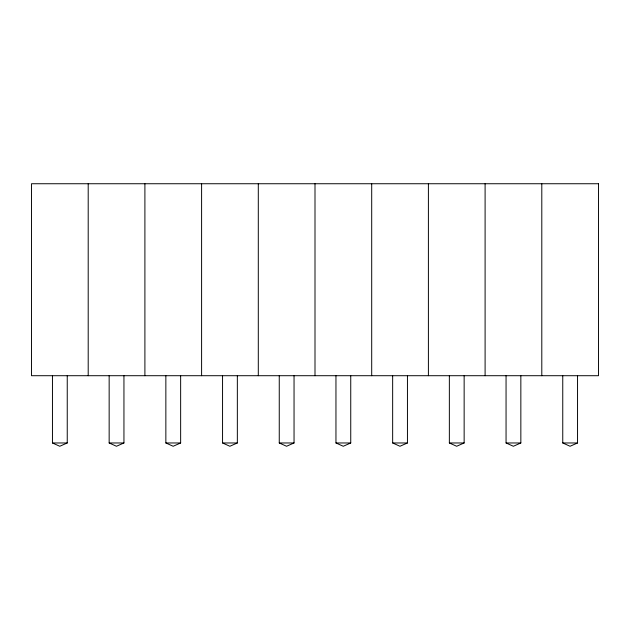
<?xml version="1.0" encoding="UTF-8"?>
<svg xmlns="http://www.w3.org/2000/svg" width="630" height="630" viewBox="0 0 630 630"><rect width="100%" height="100%" fill="white"/><g stroke="black" fill="none" stroke-linecap="round" stroke-linejoin="round"><path stroke-width="0.94" d="M67.245 375.708L67.245 442.969L59.763 446.26L52.455 442.969L52.455 375.708M123.945 375.708L123.945 442.969L116.463 446.26L109.155 442.969L109.155 375.708M180.645 375.708L180.645 442.969L173.163 446.26L165.855 442.969L165.855 375.708M237.345 375.708L237.345 442.969L229.863 446.26L222.555 442.969L222.555 375.708M294.045 375.708L294.045 442.969L286.563 446.26L279.255 442.969L279.255 375.708M350.745 375.708L350.745 442.969L343.263 446.26L335.955 442.969L335.955 375.708M407.445 375.708L407.445 442.969L399.963 446.26L392.655 442.969L392.655 375.708M464.145 375.708L464.145 442.969L456.663 446.26L449.355 442.969L449.355 375.708M520.845 375.708L520.845 442.969L513.363 446.26L506.055 442.969L506.055 375.708M577.545 375.708L577.545 442.969L570.063 446.26L562.755 442.969L562.755 375.708M52.455 442.969L67.245 442.969M109.155 442.969L123.945 442.969M165.855 442.969L180.645 442.969M222.555 442.969L237.345 442.969M279.255 442.969L294.045 442.969M335.955 442.969L350.745 442.969M392.655 442.969L407.445 442.969M449.355 442.969L464.145 442.969M506.055 442.969L520.845 442.969M562.755 442.969L577.545 442.969M541.8 183.739L541.8 375.708M485.1 183.739L485.1 375.708M428.4 183.739L428.4 375.708M371.7 183.739L371.7 375.708M315 183.739L315 375.708M258.3 183.739L258.3 375.708M201.6 183.739L201.6 375.708M144.9 183.739L144.9 375.708M88.2 183.739L88.2 375.708M598.5 183.739L31.5 183.739L31.5 375.708L598.5 375.708L598.5 183.739"/></g></svg>
